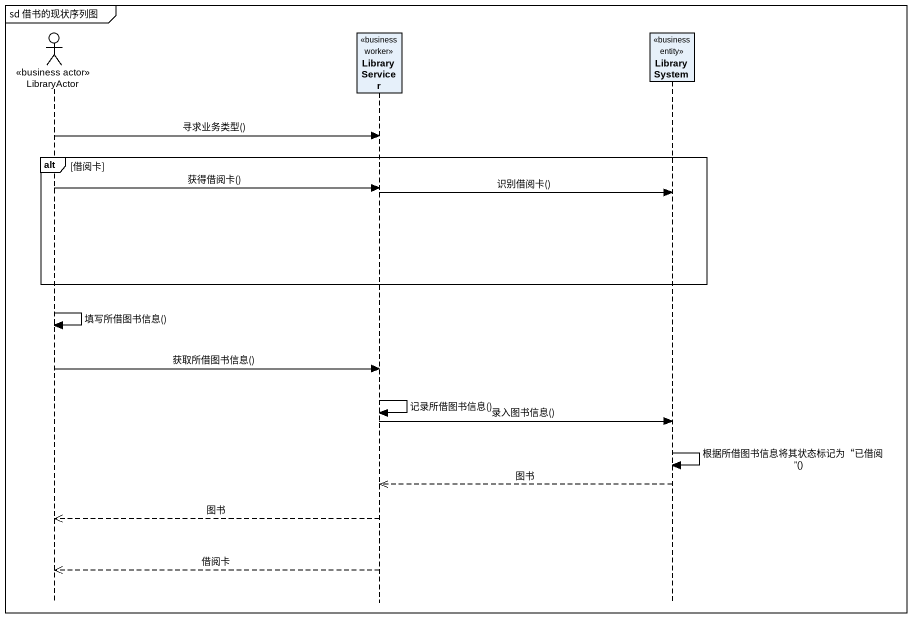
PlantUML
@startuml
mainframe sd 借书的现状序列图
hide footbox
actor LibraryActor <<business actor>>
participant LibraryServicer <<business worker>>
participant LibrarySystem <<business entity>>

LibraryActor -> LibraryServicer : 寻求业务类型()
alt 借阅卡
  LibraryActor -> LibraryServicer : 获得借阅卡()
  LibraryServicer -> LibrarySystem : 识别借阅卡()
end
LibraryActor -> LibraryActor : 填写所借图书信息()
LibraryActor -> LibraryServicer : 获取所借图书信息()
LibraryServicer -> LibraryServicer : 记录所借图书信息()
LibraryServicer -> LibrarySystem : 录入图书信息()
LibrarySystem -> LibrarySystem : 根据所借图书信息将其状态标记为“已借阅”()
LibrarySystem -->> LibraryServicer : 图书
LibraryServicer -->> LibraryActor : 图书
LibraryServicer -->> LibraryActor : 借阅卡
@enduml
